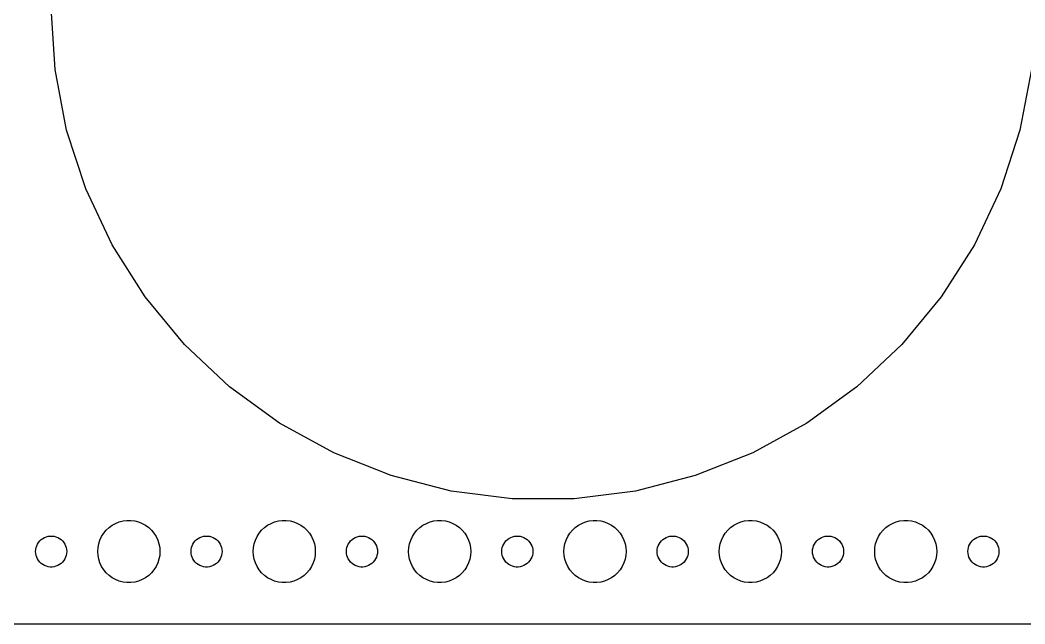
# Model space of a CAD drawing. Header units: metres. Extents: x -202 to 202, y -59 to 59.
# Drawn here: x -100.5 to -3.5, y -59.5 to -1.2 of the extents above; entities that cross this region are included whole.
import ezdxf

# ---------------------------------------------------------------- set-up
doc = ezdxf.new("R2010")
doc.units = ezdxf.units.M

msp = doc.modelspace()

# ---------------------------------------------------------------- linework, layer by layer
for p, q in [((-97.1254, -5.95332), (-97.5, 0)), ((-96.0077, -11.8128), (-97.1254, -5.95332)), ((-2.87454, -5.95332), (-3.99229, -11.8128)), ((-94.1644, -17.4859), (-96.0077, -11.8128)), ((-3.99229, -11.8128), (-5.8356, -17.4859)), ((-91.6246, -22.8833), (-94.1644, -17.4859)), ((-5.8356, -17.4859), (-8.37543, -22.8833)), ((-88.4283, -27.9198), (-91.6246, -22.8833)), ((-8.37543, -22.8833), (-11.5717, -27.9198)), ((-84.626, -32.516), (-88.4283, -27.9198)), ((-11.5717, -27.9198), (-15.374, -32.516)), ((-80.2776, -36.5994), (-84.626, -32.516)), ((-15.374, -32.516), (-19.7224, -36.5994)), ((-75.4518, -40.1056), (-80.2776, -36.5994)), ((-19.7224, -36.5994), (-24.5482, -40.1056)), ((-70.2245, -42.9793), (-75.4518, -40.1056)), ((-24.5482, -40.1056), (-29.7755, -42.9793)), ((-64.6783, -45.1752), (-70.2245, -42.9793)), ((-29.7755, -42.9793), (-35.3217, -45.1752)), ((-58.9006, -46.6586), (-64.6783, -45.1752)), ((-35.3217, -45.1752), (-41.0994, -46.6586)), ((-52.9825, -47.4063), (-58.9006, -46.6586)), ((-47.0174, -47.4063), (-52.9825, -47.4063)), ((-41.0994, -46.6586), (-47.0174, -47.4063)), ((-92.1869, -50.4464), (-91.9123, -50.1885)), ((-91.9123, -50.1885), (-91.6075, -49.967)), ((-91.6075, -49.967), (-91.2773, -49.7855)), ((-91.2773, -49.7855), (-90.927, -49.6468)), ((-90.927, -49.6468), (-90.5621, -49.5531)), ((-90.5621, -49.5531), (-90.1884, -49.5059)), ((-90.1884, -49.5059), (-89.8116, -49.5059)), ((-89.8116, -49.5059), (-89.4379, -49.5531)), ((-89.4379, -49.5531), (-89.073, -49.6468)), ((-89.073, -49.6468), (-88.7227, -49.7855)), ((-88.7227, -49.7855), (-88.3925, -49.967)), ((-88.3925, -49.967), (-88.0877, -50.1885)), ((-88.0877, -50.1885), (-87.8131, -50.4464)), ((-77.1869, -50.4464), (-76.9123, -50.1885)), ((-76.9123, -50.1885), (-76.6075, -49.967)), ((-76.6075, -49.967), (-76.2773, -49.7855)), ((-76.2773, -49.7855), (-75.927, -49.6468)), ((-75.927, -49.6468), (-75.5621, -49.5531)), ((-75.5621, -49.5531), (-75.1884, -49.5059)), ((-75.1884, -49.5059), (-74.8116, -49.5059)), ((-74.8116, -49.5059), (-74.4379, -49.5531)), ((-74.4379, -49.5531), (-74.073, -49.6468)), ((-74.073, -49.6468), (-73.7227, -49.7855)), ((-73.7227, -49.7855), (-73.3925, -49.967)), ((-73.3925, -49.967), (-73.0877, -50.1885)), ((-73.0877, -50.1885), (-72.8131, -50.4464)), ((-62.1869, -50.4464), (-61.9123, -50.1885)), ((-61.9123, -50.1885), (-61.6075, -49.967)), ((-61.6075, -49.967), (-61.2773, -49.7855)), ((-61.2773, -49.7855), (-60.927, -49.6468)), ((-60.927, -49.6468), (-60.5621, -49.5531)), ((-60.5621, -49.5531), (-60.1884, -49.5059)), ((-60.1884, -49.5059), (-59.8116, -49.5059)), ((-59.8116, -49.5059), (-59.4379, -49.5531)), ((-59.4379, -49.5531), (-59.0729, -49.6468)), ((-59.0729, -49.6468), (-58.7227, -49.7855)), ((-58.7227, -49.7855), (-58.3925, -49.967)), ((-58.3925, -49.967), (-58.0877, -50.1885)), ((-58.0877, -50.1885), (-57.8131, -50.4464)), ((-47.1869, -50.4464), (-46.9123, -50.1885)), ((-46.9123, -50.1885), (-46.6075, -49.967)), ((-46.6075, -49.967), (-46.2773, -49.7855)), ((-46.2773, -49.7855), (-45.927, -49.6468)), ((-45.927, -49.6468), (-45.5621, -49.5531)), ((-45.5621, -49.5531), (-45.1884, -49.5059)), ((-45.1884, -49.5059), (-44.8116, -49.5059)), ((-44.8116, -49.5059), (-44.4379, -49.5531)), ((-44.4379, -49.5531), (-44.0729, -49.6468)), ((-44.0729, -49.6468), (-43.7227, -49.7855)), ((-43.7227, -49.7855), (-43.3925, -49.967)), ((-43.3925, -49.967), (-43.0877, -50.1885)), ((-43.0877, -50.1885), (-42.8131, -50.4464)), ((-32.1869, -50.4464), (-31.9123, -50.1885)), ((-31.9123, -50.1885), (-31.6075, -49.967)), ((-31.6075, -49.967), (-31.2773, -49.7855)), ((-31.2773, -49.7855), (-30.927, -49.6468)), ((-30.927, -49.6468), (-30.5621, -49.5531)), ((-30.5621, -49.5531), (-30.1884, -49.5059)), ((-30.1884, -49.5059), (-29.8116, -49.5059)), ((-29.8116, -49.5059), (-29.4379, -49.5531)), ((-29.4379, -49.5531), (-29.0729, -49.6468)), ((-29.0729, -49.6468), (-28.7227, -49.7855)), ((-28.7227, -49.7855), (-28.3925, -49.967)), ((-28.3925, -49.967), (-28.0877, -50.1885)), ((-28.0877, -50.1885), (-27.8131, -50.4464)), ((-17.1869, -50.4464), (-16.9123, -50.1885)), ((-16.9123, -50.1885), (-16.6075, -49.967)), ((-16.6075, -49.967), (-16.2773, -49.7855)), ((-16.2773, -49.7855), (-15.927, -49.6468)), ((-15.927, -49.6468), (-15.5621, -49.5531)), ((-15.5621, -49.5531), (-15.1884, -49.5059)), ((-15.1884, -49.5059), (-14.8116, -49.5059)), ((-14.8116, -49.5059), (-14.4379, -49.5531)), ((-14.4379, -49.5531), (-14.0729, -49.6468)), ((-14.0729, -49.6468), (-13.7227, -49.7855)), ((-13.7227, -49.7855), (-13.3925, -49.967)), ((-13.3925, -49.967), (-13.0877, -50.1885)), ((-13.0877, -50.1885), (-12.8131, -50.4464)), ((-98.5934, -51.4732), (-98.4561, -51.3442)), ((-98.4561, -51.3442), (-98.3037, -51.2335)), ((-98.3037, -51.2335), (-98.1387, -51.1428)), ((-98.1387, -51.1428), (-97.9635, -51.0734)), ((-97.9635, -51.0734), (-97.7811, -51.0266)), ((-97.7811, -51.0266), (-97.5942, -51.003)), ((-97.5942, -51.003), (-97.4058, -51.003)), ((-97.4058, -51.003), (-97.2189, -51.0266)), ((-97.2189, -51.0266), (-97.0365, -51.0734)), ((-97.0365, -51.0734), (-96.8613, -51.1428)), ((-96.8613, -51.1428), (-96.6963, -51.2335)), ((-96.6963, -51.2335), (-96.5439, -51.3442)), ((-96.5439, -51.3442), (-96.4065, -51.4732)), ((-92.9057, -51.7539), (-92.7893, -51.3956)), ((-92.7893, -51.3956), (-92.6289, -51.0547)), ((-92.6289, -51.0547), (-92.427, -50.7366)), ((-92.427, -50.7366), (-92.1869, -50.4464)), ((-87.8131, -50.4464), (-87.573, -50.7366)), ((-87.573, -50.7366), (-87.3711, -51.0547)), ((-87.3711, -51.0547), (-87.2107, -51.3956)), ((-87.2107, -51.3956), (-87.0943, -51.7539)), ((-83.5934, -51.4732), (-83.4561, -51.3442)), ((-83.4561, -51.3442), (-83.3037, -51.2335)), ((-83.3037, -51.2335), (-83.1387, -51.1428)), ((-83.1387, -51.1428), (-82.9635, -51.0734)), ((-82.9635, -51.0734), (-82.7811, -51.0266)), ((-82.7811, -51.0266), (-82.5942, -51.003)), ((-82.5942, -51.003), (-82.4058, -51.003)), ((-82.4058, -51.003), (-82.2189, -51.0266)), ((-82.2189, -51.0266), (-82.0365, -51.0734)), ((-82.0365, -51.0734), (-81.8613, -51.1428)), ((-81.8613, -51.1428), (-81.6963, -51.2335)), ((-81.6963, -51.2335), (-81.5439, -51.3442)), ((-81.5439, -51.3442), (-81.4065, -51.4732)), ((-77.9057, -51.7539), (-77.7893, -51.3956)), ((-77.7893, -51.3956), (-77.6289, -51.0547)), ((-77.6289, -51.0547), (-77.427, -50.7366)), ((-77.427, -50.7366), (-77.1869, -50.4464)), ((-72.8131, -50.4464), (-72.573, -50.7366)), ((-72.573, -50.7366), (-72.3711, -51.0547)), ((-72.3711, -51.0547), (-72.2107, -51.3956)), ((-72.2107, -51.3956), (-72.0943, -51.7539)), ((-68.5934, -51.4732), (-68.4561, -51.3442)), ((-68.4561, -51.3442), (-68.3037, -51.2335)), ((-68.3037, -51.2335), (-68.1387, -51.1428)), ((-68.1387, -51.1428), (-67.9635, -51.0734)), ((-67.9635, -51.0734), (-67.7811, -51.0266)), ((-67.7811, -51.0266), (-67.5942, -51.003)), ((-67.5942, -51.003), (-67.4058, -51.003)), ((-67.4058, -51.003), (-67.2189, -51.0266)), ((-67.2189, -51.0266), (-67.0365, -51.0734)), ((-67.0365, -51.0734), (-66.8613, -51.1428)), ((-66.8613, -51.1428), (-66.6963, -51.2335)), ((-66.6963, -51.2335), (-66.5439, -51.3442)), ((-66.5439, -51.3442), (-66.4065, -51.4732)), ((-62.9057, -51.7539), (-62.7893, -51.3956)), ((-62.7893, -51.3956), (-62.6289, -51.0547)), ((-62.6289, -51.0547), (-62.427, -50.7366)), ((-62.427, -50.7366), (-62.1869, -50.4464)), ((-57.8131, -50.4464), (-57.5729, -50.7366)), ((-57.5729, -50.7366), (-57.3711, -51.0547)), ((-57.3711, -51.0547), (-57.2107, -51.3956)), ((-57.2107, -51.3956), (-57.0942, -51.7539)), ((-53.5934, -51.4732), (-53.4561, -51.3442)), ((-53.4561, -51.3442), (-53.3037, -51.2335)), ((-53.3037, -51.2335), (-53.1387, -51.1428)), ((-53.1387, -51.1428), (-52.9635, -51.0734)), ((-52.9635, -51.0734), (-52.7811, -51.0266)), ((-52.7811, -51.0266), (-52.5942, -51.003)), ((-52.5942, -51.003), (-52.4058, -51.003)), ((-52.4058, -51.003), (-52.2189, -51.0266)), ((-52.2189, -51.0266), (-52.0365, -51.0734)), ((-52.0365, -51.0734), (-51.8613, -51.1428)), ((-51.8613, -51.1428), (-51.6963, -51.2335)), ((-51.6963, -51.2335), (-51.5439, -51.3442)), ((-51.5439, -51.3442), (-51.4065, -51.4732)), ((-47.9057, -51.7539), (-47.7893, -51.3956)), ((-47.7893, -51.3956), (-47.6289, -51.0547)), ((-47.6289, -51.0547), (-47.427, -50.7366)), ((-47.427, -50.7366), (-47.1869, -50.4464)), ((-42.8131, -50.4464), (-42.5729, -50.7366)), ((-42.5729, -50.7366), (-42.3711, -51.0547)), ((-42.3711, -51.0547), (-42.2107, -51.3956)), ((-42.2107, -51.3956), (-42.0942, -51.7539)), ((-38.5934, -51.4732), (-38.4561, -51.3442)), ((-38.4561, -51.3442), (-38.3037, -51.2335)), ((-38.3037, -51.2335), (-38.1387, -51.1428)), ((-38.1387, -51.1428), (-37.9635, -51.0734)), ((-37.9635, -51.0734), (-37.7811, -51.0266)), ((-37.7811, -51.0266), (-37.5942, -51.003)), ((-37.5942, -51.003), (-37.4058, -51.003)), ((-37.4058, -51.003), (-37.2189, -51.0266)), ((-37.2189, -51.0266), (-37.0365, -51.0734)), ((-37.0365, -51.0734), (-36.8613, -51.1428)), ((-36.8613, -51.1428), (-36.6963, -51.2335)), ((-36.6963, -51.2335), (-36.5439, -51.3442)), ((-36.5439, -51.3442), (-36.4065, -51.4732)), ((-32.9057, -51.7539), (-32.7893, -51.3956)), ((-32.7893, -51.3956), (-32.6289, -51.0547)), ((-32.6289, -51.0547), (-32.427, -50.7366)), ((-32.427, -50.7366), (-32.1869, -50.4464)), ((-27.8131, -50.4464), (-27.5729, -50.7366)), ((-27.5729, -50.7366), (-27.3711, -51.0547)), ((-27.3711, -51.0547), (-27.2107, -51.3956)), ((-27.2107, -51.3956), (-27.0942, -51.7539)), ((-23.5934, -51.4732), (-23.4561, -51.3442)), ((-23.4561, -51.3442), (-23.3037, -51.2335)), ((-23.3037, -51.2335), (-23.1387, -51.1428)), ((-23.1387, -51.1428), (-22.9635, -51.0734)), ((-22.9635, -51.0734), (-22.7811, -51.0266)), ((-22.7811, -51.0266), (-22.5942, -51.003)), ((-22.5942, -51.003), (-22.4058, -51.003)), ((-22.4058, -51.003), (-22.2189, -51.0266)), ((-22.2189, -51.0266), (-22.0365, -51.0734)), ((-22.0365, -51.0734), (-21.8613, -51.1428)), ((-21.8613, -51.1428), (-21.6963, -51.2335)), ((-21.6963, -51.2335), (-21.5439, -51.3442)), ((-21.5439, -51.3442), (-21.4065, -51.4732)), ((-17.9057, -51.7539), (-17.7893, -51.3956)), ((-17.7893, -51.3956), (-17.6289, -51.0547)), ((-17.6289, -51.0547), (-17.427, -50.7366)), ((-17.427, -50.7366), (-17.1869, -50.4464)), ((-12.8131, -50.4464), (-12.5729, -50.7366)), ((-12.5729, -50.7366), (-12.3711, -51.0547)), ((-12.3711, -51.0547), (-12.2107, -51.3956)), ((-12.2107, -51.3956), (-12.0942, -51.7539)), ((-8.59344, -51.4732), (-8.45613, -51.3442)), ((-8.45613, -51.3442), (-8.30373, -51.2335)), ((-8.30373, -51.2335), (-8.13866, -51.1428)), ((-8.13866, -51.1428), (-7.96352, -51.0734)), ((-7.96352, -51.0734), (-7.78107, -51.0266)), ((-7.78107, -51.0266), (-7.59418, -51.003)), ((-7.59418, -51.003), (-7.40581, -51.003)), ((-7.40581, -51.003), (-7.21892, -51.0266)), ((-7.21892, -51.0266), (-7.03647, -51.0734)), ((-7.03647, -51.0734), (-6.86133, -51.1428)), ((-6.86133, -51.1428), (-6.69626, -51.2335)), ((-6.69626, -51.2335), (-6.54385, -51.3442)), ((-6.54385, -51.3442), (-6.40654, -51.4732)), ((-99, -52.5), (-98.9882, -52.312)), ((-98.9882, -52.312), (-98.9529, -52.127)), ((-98.9529, -52.127), (-98.8947, -51.9478)), ((-98.8947, -51.9478), (-98.8145, -51.7774)), ((-98.8145, -51.7774), (-98.7135, -51.6183)), ((-98.7135, -51.6183), (-98.5934, -51.4732)), ((-96.4065, -51.4732), (-96.2865, -51.6183)), ((-96.2865, -51.6183), (-96.1855, -51.7774)), ((-96.1855, -51.7774), (-96.1053, -51.9478)), ((-96.1053, -51.9478), (-96.0471, -52.127)), ((-96.0471, -52.127), (-96.0118, -52.312)), ((-96.0118, -52.312), (-96, -52.5)), ((-93, -52.5), (-92.9763, -52.124)), ((-92.9763, -52.124), (-92.9057, -51.7539)), ((-87.0943, -51.7539), (-87.0237, -52.124)), ((-87.0237, -52.124), (-87, -52.5)), ((-84, -52.5), (-83.9882, -52.312)), ((-83.9882, -52.312), (-83.9529, -52.127)), ((-83.9529, -52.127), (-83.8947, -51.9478)), ((-83.8947, -51.9478), (-83.8145, -51.7774)), ((-83.8145, -51.7774), (-83.7135, -51.6183)), ((-83.7135, -51.6183), (-83.5934, -51.4732)), ((-81.4065, -51.4732), (-81.2865, -51.6183)), ((-81.2865, -51.6183), (-81.1855, -51.7774)), ((-81.1855, -51.7774), (-81.1053, -51.9478)), ((-81.1053, -51.9478), (-81.0471, -52.127)), ((-81.0471, -52.127), (-81.0118, -52.312)), ((-81.0118, -52.312), (-81, -52.5)), ((-78, -52.5), (-77.9763, -52.124)), ((-77.9763, -52.124), (-77.9057, -51.7539)), ((-72.0943, -51.7539), (-72.0237, -52.124)), ((-72.0237, -52.124), (-72, -52.5)), ((-69, -52.5), (-68.9882, -52.312)), ((-68.9882, -52.312), (-68.9529, -52.127)), ((-68.9529, -52.127), (-68.8947, -51.9478)), ((-68.8947, -51.9478), (-68.8145, -51.7774)), ((-68.8145, -51.7774), (-68.7135, -51.6183)), ((-68.7135, -51.6183), (-68.5934, -51.4732)), ((-66.4065, -51.4732), (-66.2865, -51.6183)), ((-66.2865, -51.6183), (-66.1855, -51.7774)), ((-66.1855, -51.7774), (-66.1053, -51.9478)), ((-66.1053, -51.9478), (-66.0471, -52.127)), ((-66.0471, -52.127), (-66.0118, -52.312)), ((-66.0118, -52.312), (-66, -52.5)), ((-63, -52.5), (-62.9763, -52.124)), ((-62.9763, -52.124), (-62.9057, -51.7539)), ((-57.0942, -51.7539), (-57.0237, -52.124)), ((-57.0237, -52.124), (-57, -52.5)), ((-54, -52.5), (-53.9882, -52.312)), ((-53.9882, -52.312), (-53.9529, -52.127)), ((-53.9529, -52.127), (-53.8947, -51.9478)), ((-53.8947, -51.9478), (-53.8145, -51.7774)), ((-53.8145, -51.7774), (-53.7135, -51.6183)), ((-53.7135, -51.6183), (-53.5934, -51.4732)), ((-51.4065, -51.4732), (-51.2865, -51.6183)), ((-51.2865, -51.6183), (-51.1855, -51.7774)), ((-51.1855, -51.7774), (-51.1053, -51.9478)), ((-51.1053, -51.9478), (-51.0471, -52.127)), ((-51.0471, -52.127), (-51.0118, -52.312)), ((-51.0118, -52.312), (-51, -52.5)), ((-48, -52.5), (-47.9763, -52.124)), ((-47.9763, -52.124), (-47.9057, -51.7539)), ((-42.0942, -51.7539), (-42.0237, -52.124)), ((-42.0237, -52.124), (-42, -52.5)), ((-39, -52.5), (-38.9882, -52.312)), ((-38.9882, -52.312), (-38.9529, -52.127)), ((-38.9529, -52.127), (-38.8947, -51.9478)), ((-38.8947, -51.9478), (-38.8145, -51.7774)), ((-38.8145, -51.7774), (-38.7135, -51.6183)), ((-38.7135, -51.6183), (-38.5934, -51.4732)), ((-36.4065, -51.4732), (-36.2865, -51.6183)), ((-36.2865, -51.6183), (-36.1855, -51.7774)), ((-36.1855, -51.7774), (-36.1053, -51.9478)), ((-36.1053, -51.9478), (-36.0471, -52.127)), ((-36.0471, -52.127), (-36.0118, -52.312)), ((-36.0118, -52.312), (-36, -52.5)), ((-33, -52.5), (-32.9763, -52.124)), ((-32.9763, -52.124), (-32.9057, -51.7539)), ((-27.0942, -51.7539), (-27.0237, -52.124)), ((-27.0237, -52.124), (-27, -52.5)), ((-24, -52.5), (-23.9882, -52.312)), ((-23.9882, -52.312), (-23.9529, -52.127)), ((-23.9529, -52.127), (-23.8947, -51.9478)), ((-23.8947, -51.9478), (-23.8145, -51.7774)), ((-23.8145, -51.7774), (-23.7135, -51.6183)), ((-23.7135, -51.6183), (-23.5934, -51.4732)), ((-21.4065, -51.4732), (-21.2865, -51.6183)), ((-21.2865, -51.6183), (-21.1855, -51.7774)), ((-21.1855, -51.7774), (-21.1053, -51.9478)), ((-21.1053, -51.9478), (-21.0471, -52.127)), ((-21.0471, -52.127), (-21.0118, -52.312)), ((-21.0118, -52.312), (-21, -52.5)), ((-18, -52.5), (-17.9763, -52.124)), ((-17.9763, -52.124), (-17.9057, -51.7539)), ((-12.0942, -51.7539), (-12.0237, -52.124)), ((-12.0237, -52.124), (-12, -52.5)), ((-9, -52.5), (-8.98816, -52.312)), ((-8.98816, -52.312), (-8.95287, -52.127)), ((-8.95287, -52.127), (-8.89465, -51.9478)), ((-8.89465, -51.9478), (-8.81445, -51.7774)), ((-8.81445, -51.7774), (-8.71352, -51.6183)), ((-8.71352, -51.6183), (-8.59344, -51.4732)), ((-6.40654, -51.4732), (-6.28647, -51.6183)), ((-6.28647, -51.6183), (-6.18553, -51.7774)), ((-6.18553, -51.7774), (-6.10533, -51.9478)), ((-6.10533, -51.9478), (-6.04712, -52.127)), ((-6.04712, -52.127), (-6.01183, -52.312)), ((-6.01183, -52.312), (-6, -52.5)), ((-98.9882, -52.688), (-99, -52.5)), ((-98.9529, -52.873), (-98.9882, -52.688)), ((-98.8947, -53.0522), (-98.9529, -52.873)), ((-98.8145, -53.2226), (-98.8947, -53.0522)), ((-98.7135, -53.3817), (-98.8145, -53.2226)), ((-96.1855, -53.2226), (-96.2865, -53.3817)), ((-96.1053, -53.0522), (-96.1855, -53.2226)), ((-96.0471, -52.873), (-96.1053, -53.0522)), ((-96.0118, -52.688), (-96.0471, -52.873)), ((-96, -52.5), (-96.0118, -52.688)), ((-92.9763, -52.876), (-93, -52.5)), ((-92.9057, -53.2461), (-92.9763, -52.876)), ((-92.7893, -53.6044), (-92.9057, -53.2461)), ((-87.0943, -53.2461), (-87.2107, -53.6044)), ((-87.0237, -52.876), (-87.0943, -53.2461)), ((-87, -52.5), (-87.0237, -52.876)), ((-83.9882, -52.688), (-84, -52.5)), ((-83.9529, -52.873), (-83.9882, -52.688)), ((-83.8947, -53.0522), (-83.9529, -52.873)), ((-83.8145, -53.2226), (-83.8947, -53.0522)), ((-83.7135, -53.3817), (-83.8145, -53.2226)), ((-81.1855, -53.2226), (-81.2865, -53.3817)), ((-81.1053, -53.0522), (-81.1855, -53.2226)), ((-81.0471, -52.873), (-81.1053, -53.0522)), ((-81.0118, -52.688), (-81.0471, -52.873)), ((-81, -52.5), (-81.0118, -52.688)), ((-77.9763, -52.876), (-78, -52.5)), ((-77.9057, -53.2461), (-77.9763, -52.876)), ((-77.7893, -53.6044), (-77.9057, -53.2461)), ((-72.0943, -53.2461), (-72.2107, -53.6044)), ((-72.0237, -52.876), (-72.0943, -53.2461)), ((-72, -52.5), (-72.0237, -52.876)), ((-68.9882, -52.688), (-69, -52.5)), ((-68.9529, -52.873), (-68.9882, -52.688)), ((-68.8947, -53.0522), (-68.9529, -52.873)), ((-68.8145, -53.2226), (-68.8947, -53.0522)), ((-68.7135, -53.3817), (-68.8145, -53.2226)), ((-66.1855, -53.2226), (-66.2865, -53.3817)), ((-66.1053, -53.0522), (-66.1855, -53.2226)), ((-66.0471, -52.873), (-66.1053, -53.0522)), ((-66.0118, -52.688), (-66.0471, -52.873)), ((-66, -52.5), (-66.0118, -52.688)), ((-62.9763, -52.876), (-63, -52.5)), ((-62.9057, -53.2461), (-62.9763, -52.876)), ((-62.7893, -53.6044), (-62.9057, -53.2461)), ((-57.0942, -53.2461), (-57.2107, -53.6044)), ((-57.0237, -52.876), (-57.0942, -53.2461)), ((-57, -52.5), (-57.0237, -52.876)), ((-53.9882, -52.688), (-54, -52.5)), ((-53.9529, -52.873), (-53.9882, -52.688)), ((-53.8947, -53.0522), (-53.9529, -52.873)), ((-53.8145, -53.2226), (-53.8947, -53.0522)), ((-53.7135, -53.3817), (-53.8145, -53.2226)), ((-51.1855, -53.2226), (-51.2865, -53.3817)), ((-51.1053, -53.0522), (-51.1855, -53.2226)), ((-51.0471, -52.873), (-51.1053, -53.0522)), ((-51.0118, -52.688), (-51.0471, -52.873)), ((-51, -52.5), (-51.0118, -52.688)), ((-47.9763, -52.876), (-48, -52.5)), ((-47.9057, -53.2461), (-47.9763, -52.876)), ((-47.7893, -53.6044), (-47.9057, -53.2461)), ((-42.0942, -53.2461), (-42.2107, -53.6044)), ((-42.0237, -52.876), (-42.0942, -53.2461)), ((-42, -52.5), (-42.0237, -52.876)), ((-38.9882, -52.688), (-39, -52.5)), ((-38.9529, -52.873), (-38.9882, -52.688)), ((-38.8947, -53.0522), (-38.9529, -52.873)), ((-38.8145, -53.2226), (-38.8947, -53.0522)), ((-38.7135, -53.3817), (-38.8145, -53.2226)), ((-36.1855, -53.2226), (-36.2865, -53.3817)), ((-36.1053, -53.0522), (-36.1855, -53.2226)), ((-36.0471, -52.873), (-36.1053, -53.0522)), ((-36.0118, -52.688), (-36.0471, -52.873)), ((-36, -52.5), (-36.0118, -52.688)), ((-32.9763, -52.876), (-33, -52.5)), ((-32.9057, -53.2461), (-32.9763, -52.876)), ((-32.7893, -53.6044), (-32.9057, -53.2461)), ((-27.0942, -53.2461), (-27.2107, -53.6044)), ((-27.0237, -52.876), (-27.0942, -53.2461)), ((-27, -52.5), (-27.0237, -52.876)), ((-23.9882, -52.688), (-24, -52.5)), ((-23.9529, -52.873), (-23.9882, -52.688)), ((-23.8947, -53.0522), (-23.9529, -52.873)), ((-23.8145, -53.2226), (-23.8947, -53.0522)), ((-23.7135, -53.3817), (-23.8145, -53.2226)), ((-21.1855, -53.2226), (-21.2865, -53.3817)), ((-21.1053, -53.0522), (-21.1855, -53.2226)), ((-21.0471, -52.873), (-21.1053, -53.0522)), ((-21.0118, -52.688), (-21.0471, -52.873)), ((-21, -52.5), (-21.0118, -52.688)), ((-17.9763, -52.876), (-18, -52.5)), ((-17.9057, -53.2461), (-17.9763, -52.876)), ((-17.7893, -53.6044), (-17.9057, -53.2461)), ((-12.0942, -53.2461), (-12.2107, -53.6044)), ((-12.0237, -52.876), (-12.0942, -53.2461)), ((-12, -52.5), (-12.0237, -52.876)), ((-8.98816, -52.688), (-9, -52.5)), ((-8.95287, -52.873), (-8.98816, -52.688)), ((-8.89465, -53.0522), (-8.95287, -52.873)), ((-8.81445, -53.2226), (-8.89465, -53.0522)), ((-8.71352, -53.3817), (-8.81445, -53.2226)), ((-6.18553, -53.2226), (-6.28647, -53.3817)), ((-6.10533, -53.0522), (-6.18553, -53.2226)), ((-6.04712, -52.873), (-6.10533, -53.0522)), ((-6.01183, -52.688), (-6.04712, -52.873)), ((-6, -52.5), (-6.01183, -52.688)), ((-98.5934, -53.5268), (-98.7135, -53.3817)), ((-98.4561, -53.6558), (-98.5934, -53.5268)), ((-98.3037, -53.7665), (-98.4561, -53.6558)), ((-98.1387, -53.8572), (-98.3037, -53.7665)), ((-97.9635, -53.9266), (-98.1387, -53.8572)), ((-97.7811, -53.9734), (-97.9635, -53.9266)), ((-97.5942, -53.997), (-97.7811, -53.9734)), ((-97.4058, -53.997), (-97.5942, -53.997)), ((-97.2189, -53.9734), (-97.4058, -53.997)), ((-97.0365, -53.9266), (-97.2189, -53.9734)), ((-96.8613, -53.8572), (-97.0365, -53.9266)), ((-96.6963, -53.7665), (-96.8613, -53.8572)), ((-96.5439, -53.6558), (-96.6963, -53.7665)), ((-96.4065, -53.5268), (-96.5439, -53.6558)), ((-96.2865, -53.3817), (-96.4065, -53.5268)), ((-92.6289, -53.9453), (-92.7893, -53.6044)), ((-92.427, -54.2634), (-92.6289, -53.9453)), ((-92.1869, -54.5536), (-92.427, -54.2634)), ((-87.573, -54.2634), (-87.8131, -54.5536)), ((-87.3711, -53.9453), (-87.573, -54.2634)), ((-87.2107, -53.6044), (-87.3711, -53.9453)), ((-83.5934, -53.5268), (-83.7135, -53.3817)), ((-83.4561, -53.6558), (-83.5934, -53.5268)), ((-83.3037, -53.7665), (-83.4561, -53.6558)), ((-83.1387, -53.8572), (-83.3037, -53.7665)), ((-82.9635, -53.9266), (-83.1387, -53.8572)), ((-82.7811, -53.9734), (-82.9635, -53.9266)), ((-82.5942, -53.997), (-82.7811, -53.9734)), ((-82.4058, -53.997), (-82.5942, -53.997)), ((-82.2189, -53.9734), (-82.4058, -53.997)), ((-82.0365, -53.9266), (-82.2189, -53.9734)), ((-81.8613, -53.8572), (-82.0365, -53.9266)), ((-81.6963, -53.7665), (-81.8613, -53.8572)), ((-81.5439, -53.6558), (-81.6963, -53.7665)), ((-81.4065, -53.5268), (-81.5439, -53.6558)), ((-81.2865, -53.3817), (-81.4065, -53.5268)), ((-77.6289, -53.9453), (-77.7893, -53.6044)), ((-77.427, -54.2634), (-77.6289, -53.9453)), ((-77.1869, -54.5536), (-77.427, -54.2634)), ((-72.573, -54.2634), (-72.8131, -54.5536)), ((-72.3711, -53.9453), (-72.573, -54.2634)), ((-72.2107, -53.6044), (-72.3711, -53.9453)), ((-68.5934, -53.5268), (-68.7135, -53.3817)), ((-68.4561, -53.6558), (-68.5934, -53.5268)), ((-68.3037, -53.7665), (-68.4561, -53.6558)), ((-68.1387, -53.8572), (-68.3037, -53.7665)), ((-67.9635, -53.9266), (-68.1387, -53.8572)), ((-67.7811, -53.9734), (-67.9635, -53.9266)), ((-67.5942, -53.997), (-67.7811, -53.9734)), ((-67.4058, -53.997), (-67.5942, -53.997)), ((-67.2189, -53.9734), (-67.4058, -53.997)), ((-67.0365, -53.9266), (-67.2189, -53.9734)), ((-66.8613, -53.8572), (-67.0365, -53.9266)), ((-66.6963, -53.7665), (-66.8613, -53.8572)), ((-66.5439, -53.6558), (-66.6963, -53.7665)), ((-66.4065, -53.5268), (-66.5439, -53.6558)), ((-66.2865, -53.3817), (-66.4065, -53.5268)), ((-62.6289, -53.9453), (-62.7893, -53.6044)), ((-62.427, -54.2634), (-62.6289, -53.9453)), ((-62.1869, -54.5536), (-62.427, -54.2634)), ((-57.5729, -54.2634), (-57.8131, -54.5536)), ((-57.3711, -53.9453), (-57.5729, -54.2634)), ((-57.2107, -53.6044), (-57.3711, -53.9453)), ((-53.5934, -53.5268), (-53.7135, -53.3817)), ((-53.4561, -53.6558), (-53.5934, -53.5268)), ((-53.3037, -53.7665), (-53.4561, -53.6558)), ((-53.1387, -53.8572), (-53.3037, -53.7665)), ((-52.9635, -53.9266), (-53.1387, -53.8572)), ((-52.7811, -53.9734), (-52.9635, -53.9266)), ((-52.5942, -53.997), (-52.7811, -53.9734)), ((-52.4058, -53.997), (-52.5942, -53.997)), ((-52.2189, -53.9734), (-52.4058, -53.997)), ((-52.0365, -53.9266), (-52.2189, -53.9734)), ((-51.8613, -53.8572), (-52.0365, -53.9266)), ((-51.6963, -53.7665), (-51.8613, -53.8572)), ((-51.5439, -53.6558), (-51.6963, -53.7665)), ((-51.4065, -53.5268), (-51.5439, -53.6558)), ((-51.2865, -53.3817), (-51.4065, -53.5268)), ((-47.6289, -53.9453), (-47.7893, -53.6044)), ((-47.427, -54.2634), (-47.6289, -53.9453)), ((-47.1869, -54.5536), (-47.427, -54.2634)), ((-42.5729, -54.2634), (-42.8131, -54.5536)), ((-42.3711, -53.9453), (-42.5729, -54.2634)), ((-42.2107, -53.6044), (-42.3711, -53.9453)), ((-38.5934, -53.5268), (-38.7135, -53.3817)), ((-38.4561, -53.6558), (-38.5934, -53.5268)), ((-38.3037, -53.7665), (-38.4561, -53.6558)), ((-38.1387, -53.8572), (-38.3037, -53.7665)), ((-37.9635, -53.9266), (-38.1387, -53.8572)), ((-37.7811, -53.9734), (-37.9635, -53.9266)), ((-37.5942, -53.997), (-37.7811, -53.9734)), ((-37.4058, -53.997), (-37.5942, -53.997)), ((-37.2189, -53.9734), (-37.4058, -53.997)), ((-37.0365, -53.9266), (-37.2189, -53.9734)), ((-36.8613, -53.8572), (-37.0365, -53.9266)), ((-36.6963, -53.7665), (-36.8613, -53.8572)), ((-36.5439, -53.6558), (-36.6963, -53.7665)), ((-36.4065, -53.5268), (-36.5439, -53.6558)), ((-36.2865, -53.3817), (-36.4065, -53.5268)), ((-32.6289, -53.9453), (-32.7893, -53.6044)), ((-32.427, -54.2634), (-32.6289, -53.9453)), ((-32.1869, -54.5536), (-32.427, -54.2634)), ((-27.5729, -54.2634), (-27.8131, -54.5536)), ((-27.3711, -53.9453), (-27.5729, -54.2634)), ((-27.2107, -53.6044), (-27.3711, -53.9453)), ((-23.5934, -53.5268), (-23.7135, -53.3817)), ((-23.4561, -53.6558), (-23.5934, -53.5268)), ((-23.3037, -53.7665), (-23.4561, -53.6558)), ((-23.1387, -53.8572), (-23.3037, -53.7665)), ((-22.9635, -53.9266), (-23.1387, -53.8572)), ((-22.7811, -53.9734), (-22.9635, -53.9266)), ((-22.5942, -53.997), (-22.7811, -53.9734)), ((-22.4058, -53.997), (-22.5942, -53.997)), ((-22.2189, -53.9734), (-22.4058, -53.997)), ((-22.0365, -53.9266), (-22.2189, -53.9734)), ((-21.8613, -53.8572), (-22.0365, -53.9266)), ((-21.6963, -53.7665), (-21.8613, -53.8572)), ((-21.5439, -53.6558), (-21.6963, -53.7665)), ((-21.4065, -53.5268), (-21.5439, -53.6558)), ((-21.2865, -53.3817), (-21.4065, -53.5268)), ((-17.6289, -53.9453), (-17.7893, -53.6044)), ((-17.427, -54.2634), (-17.6289, -53.9453)), ((-17.1869, -54.5536), (-17.427, -54.2634)), ((-12.5729, -54.2634), (-12.8131, -54.5536)), ((-12.3711, -53.9453), (-12.5729, -54.2634)), ((-12.2107, -53.6044), (-12.3711, -53.9453)), ((-8.59344, -53.5268), (-8.71352, -53.3817)), ((-8.45613, -53.6558), (-8.59344, -53.5268)), ((-8.30373, -53.7665), (-8.45613, -53.6558)), ((-8.13866, -53.8572), (-8.30373, -53.7665)), ((-7.96352, -53.9266), (-8.13866, -53.8572)), ((-7.78107, -53.9734), (-7.96352, -53.9266)), ((-7.59418, -53.997), (-7.78107, -53.9734)), ((-7.40581, -53.997), (-7.59418, -53.997)), ((-7.21892, -53.9734), (-7.40581, -53.997)), ((-7.03647, -53.9266), (-7.21892, -53.9734)), ((-6.86133, -53.8572), (-7.03647, -53.9266)), ((-6.69626, -53.7665), (-6.86133, -53.8572)), ((-6.54385, -53.6558), (-6.69626, -53.7665)), ((-6.40654, -53.5268), (-6.54385, -53.6558)), ((-6.28647, -53.3817), (-6.40654, -53.5268)), ((-91.9123, -54.8115), (-92.1869, -54.5536)), ((-91.6075, -55.033), (-91.9123, -54.8115)), ((-91.2773, -55.2145), (-91.6075, -55.033)), ((-90.927, -55.3532), (-91.2773, -55.2145)), ((-88.7227, -55.2145), (-89.073, -55.3532)), ((-88.3925, -55.033), (-88.7227, -55.2145)), ((-88.0877, -54.8115), (-88.3925, -55.033)), ((-87.8131, -54.5536), (-88.0877, -54.8115)), ((-76.9123, -54.8115), (-77.1869, -54.5536)), ((-76.6075, -55.033), (-76.9123, -54.8115)), ((-76.2773, -55.2145), (-76.6075, -55.033)), ((-75.927, -55.3532), (-76.2773, -55.2145)), ((-73.7227, -55.2145), (-74.073, -55.3532)), ((-73.3925, -55.033), (-73.7227, -55.2145)), ((-73.0877, -54.8115), (-73.3925, -55.033)), ((-72.8131, -54.5536), (-73.0877, -54.8115)), ((-61.9123, -54.8115), (-62.1869, -54.5536)), ((-61.6075, -55.033), (-61.9123, -54.8115)), ((-61.2773, -55.2145), (-61.6075, -55.033)), ((-60.927, -55.3532), (-61.2773, -55.2145)), ((-58.7227, -55.2145), (-59.0729, -55.3532)), ((-58.3925, -55.033), (-58.7227, -55.2145)), ((-58.0877, -54.8115), (-58.3925, -55.033)), ((-57.8131, -54.5536), (-58.0877, -54.8115)), ((-46.9123, -54.8115), (-47.1869, -54.5536)), ((-46.6075, -55.033), (-46.9123, -54.8115)), ((-46.2773, -55.2145), (-46.6075, -55.033)), ((-45.927, -55.3532), (-46.2773, -55.2145)), ((-43.7227, -55.2145), (-44.0729, -55.3532)), ((-43.3925, -55.033), (-43.7227, -55.2145)), ((-43.0877, -54.8115), (-43.3925, -55.033)), ((-42.8131, -54.5536), (-43.0877, -54.8115)), ((-31.9123, -54.8115), (-32.1869, -54.5536)), ((-31.6075, -55.033), (-31.9123, -54.8115)), ((-31.2773, -55.2145), (-31.6075, -55.033)), ((-30.927, -55.3532), (-31.2773, -55.2145)), ((-28.7227, -55.2145), (-29.0729, -55.3532)), ((-28.3925, -55.033), (-28.7227, -55.2145)), ((-28.0877, -54.8115), (-28.3925, -55.033)), ((-27.8131, -54.5536), (-28.0877, -54.8115)), ((-16.9123, -54.8115), (-17.1869, -54.5536)), ((-16.6075, -55.033), (-16.9123, -54.8115)), ((-16.2773, -55.2145), (-16.6075, -55.033)), ((-15.927, -55.3532), (-16.2773, -55.2145)), ((-13.7227, -55.2145), (-14.0729, -55.3532)), ((-13.3925, -55.033), (-13.7227, -55.2145)), ((-13.0877, -54.8115), (-13.3925, -55.033)), ((-12.8131, -54.5536), (-13.0877, -54.8115)), ((-90.5621, -55.4469), (-90.927, -55.3532)), ((-90.1884, -55.4941), (-90.5621, -55.4469)), ((-89.8116, -55.4941), (-90.1884, -55.4941)), ((-89.4379, -55.4469), (-89.8116, -55.4941)), ((-89.073, -55.3532), (-89.4379, -55.4469)), ((-75.5621, -55.4469), (-75.927, -55.3532)), ((-75.1884, -55.4941), (-75.5621, -55.4469)), ((-74.8116, -55.4941), (-75.1884, -55.4941)), ((-74.4379, -55.4469), (-74.8116, -55.4941)), ((-74.073, -55.3532), (-74.4379, -55.4469)), ((-60.5621, -55.4469), (-60.927, -55.3532)), ((-60.1884, -55.4941), (-60.5621, -55.4469)), ((-59.8116, -55.4941), (-60.1884, -55.4941)), ((-59.4379, -55.4469), (-59.8116, -55.4941)), ((-59.0729, -55.3532), (-59.4379, -55.4469)), ((-45.5621, -55.4469), (-45.927, -55.3532)), ((-45.1884, -55.4941), (-45.5621, -55.4469)), ((-44.8116, -55.4941), (-45.1884, -55.4941)), ((-44.4379, -55.4469), (-44.8116, -55.4941)), ((-44.0729, -55.3532), (-44.4379, -55.4469)), ((-30.5621, -55.4469), (-30.927, -55.3532)), ((-30.1884, -55.4941), (-30.5621, -55.4469)), ((-29.8116, -55.4941), (-30.1884, -55.4941)), ((-29.4379, -55.4469), (-29.8116, -55.4941)), ((-29.0729, -55.3532), (-29.4379, -55.4469)), ((-15.5621, -55.4469), (-15.927, -55.3532)), ((-15.1884, -55.4941), (-15.5621, -55.4469)), ((-14.8116, -55.4941), (-15.1884, -55.4941)), ((-14.4379, -55.4469), (-14.8116, -55.4941)), ((-14.0729, -55.3532), (-14.4379, -55.4469)), ((-197.314, -59.4901), (197.314, -59.4901))]:
    msp.add_line(p, q)

doc.saveas('drawing.dxf')
